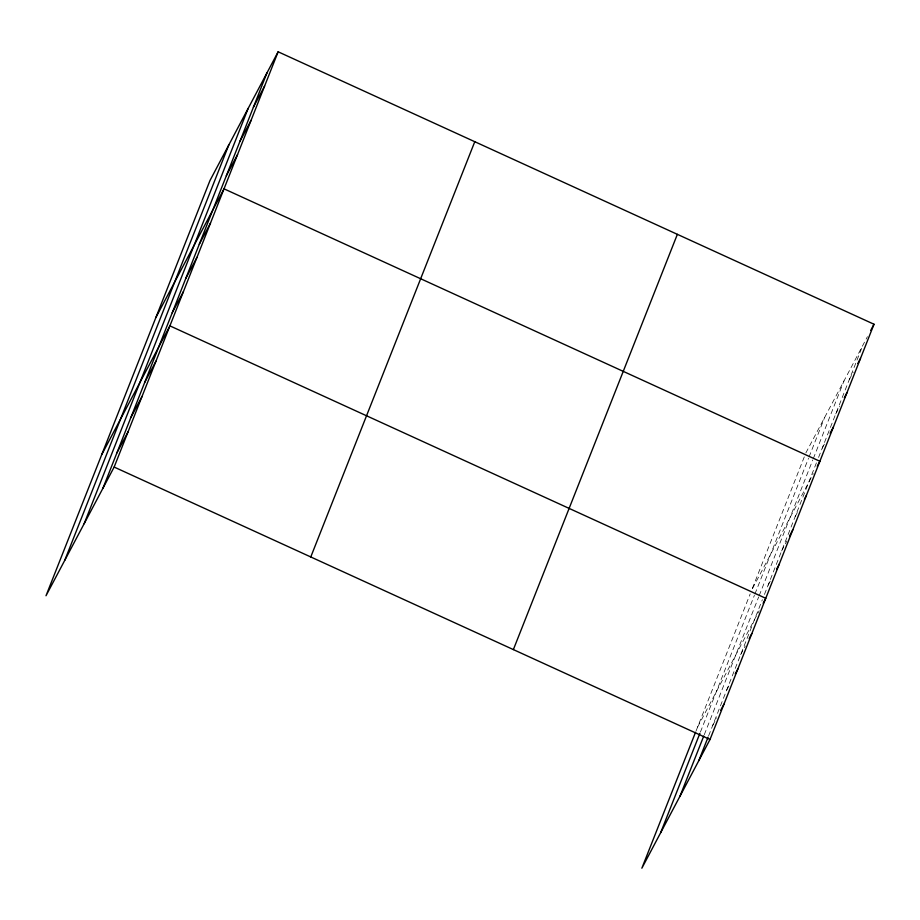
<?xml version="1.0" encoding="UTF-8"?>
<svg xmlns="http://www.w3.org/2000/svg" width="920" height="920" viewBox="0 0 920 920"><rect width="100%" height="100%" fill="white"/><g stroke="black" fill="none" stroke-linecap="round" stroke-linejoin="round"><path stroke-width="0.69" stroke-dasharray="4.6 3.45" d="M696.072 730.94L750.179 593.929M804.287 456.895L751.732 589.984L813.291 473.719M700.407 732.056L754.4 595.332M754.918 594.021L808.519 458.298M809.036 456.987L824.642 417.45M704.283 734.7L758.666 596.988M759.184 595.665L812.785 459.942M813.303 458.631L844.008 380.891M708.619 735.816L762.369 599.702M764.451 594.435L816.488 462.668M818.57 457.401L862.799 345.402M805.851 452.939L867.41 336.685M849.263 379.661L853.219 372.186M835.739 413.919L839.695 406.444M822.204 448.178L825.505 441.956M795.144 516.695L797.789 511.716M781.62 550.953L786.887 540.995M768.096 585.212L770.73 580.232M697.624 727.019L759.172 610.754M740.623 654.764L745.234 646.058M726.685 690.069L729.974 683.836M712.747 725.362L716.703 717.887"/><path stroke-width="1.38" d="M64.791 560.268L228.781 145.015M84.157 523.71L248.147 108.445M102.948 488.221L266.938 72.956M278.139 51.796L209.99 180.504L46 595.757L114.149 467.061L278.139 51.796L874 324.242L710.01 739.496L641.861 868.204L695.554 732.24M310.776 556.957L474.777 141.703M513.371 649.589L677.361 234.335M660.652 832.715L699.89 733.355M680.018 796.145L703.765 736.011M698.809 760.656L708.101 737.127M253.402 107.215L264.603 86.054M239.878 141.473L251.079 120.313M226.343 175.731L237.555 154.571M155.871 317.538L224.02 188.83L819.881 461.276L817.247 466.256M199.283 244.248L210.496 223.088M185.759 278.507L196.96 257.347M172.224 312.766L183.436 291.605M101.752 454.572L169.901 325.864L765.762 598.31L763.129 603.29M144.762 382.329L155.963 361.169M130.824 417.622L142.025 396.462M116.886 452.916L128.087 431.756M870.699 330.464L874 324.242M857.831 363.48L860.476 358.501M844.307 397.739L846.94 392.759M830.116 433.239L833.416 427.018M804.379 499.272L806.357 495.535M789.532 536.015L792.821 529.793M776.664 569.031L779.297 564.052M749.19 638.583L751.824 633.604M735.252 673.877L737.886 668.909M720.647 710.424L723.948 704.202M114.149 467.061L710.01 739.496"/></g></svg>
